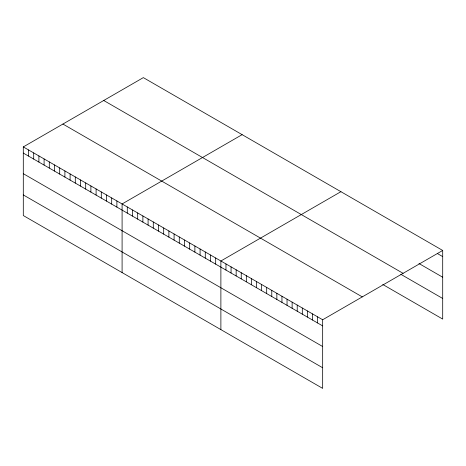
<?xml version="1.0" encoding="UTF-8"?>
<svg xmlns="http://www.w3.org/2000/svg" width="466" height="466" viewBox="0 0 466 466"><rect width="100%" height="100%" fill="white"/><g stroke="black" fill="none" stroke-linecap="round" stroke-linejoin="round"><path stroke-width="0.7" d="M23.3 146.918L322.664 319.758L322.664 388.382L23.3 215.542L23.3 146.918L143.336 77.618L442.7 250.458L442.7 319.082L382.761 284.476M242.122 134.657L122.092 203.957L122.092 272.581M340.914 191.689L220.884 260.995L220.884 329.613M322.664 319.758L442.7 250.458M437.609 253.667L442.7 256.603M418.951 263.511L442.7 277.223M103.72 100.487L403.09 273.326M400.853 274.305L442.7 298.461M62.91 124.049L362.28 296.889M23.3 153.069L322.664 325.903M23.3 173.684L322.664 346.523M23.3 194.928L322.664 367.761M317.579 316.822L317.579 322.967M312.488 313.88L312.488 320.031M307.397 310.944L307.397 317.09M302.312 308.003L302.312 314.154M297.221 305.067L297.221 311.212M292.13 302.125L292.13 308.276M287.044 299.189L287.044 305.341M281.953 296.254L281.953 302.399M276.862 293.312L276.862 299.463M271.777 290.376L271.777 296.522M266.686 287.435L266.686 293.586M261.595 284.499L261.595 290.644M256.504 281.563L256.504 287.708M251.419 278.621L251.419 284.773M246.328 275.686L246.328 281.831M241.237 272.744L241.237 278.895M236.151 269.808L236.151 275.954M231.06 266.867L231.06 273.018M225.969 263.931L225.969 270.082M215.682 257.989L215.682 264.14M210.481 254.989L210.481 261.135M205.285 251.99L205.285 258.135M200.083 248.984L200.083 255.135M194.887 245.984L194.887 252.129M189.685 242.984L189.685 249.129M184.484 239.978L184.484 246.13M179.288 236.978L179.288 243.124M174.086 233.973L174.086 240.124M168.884 230.973L168.884 237.124M163.688 227.973L163.688 234.118M158.487 224.967L158.487 231.119M153.291 221.967L153.291 228.119M148.089 218.968L148.089 225.113M142.887 215.962L142.887 222.113M137.691 212.962L137.691 219.113M132.49 209.962L132.49 216.108M127.288 206.956L127.288 213.108M116.89 200.957L116.89 207.102M111.694 197.951L111.694 204.102M106.493 194.951L106.493 201.096M101.291 191.951L101.291 198.097M96.095 188.946L96.095 195.097M90.893 185.946L90.893 192.091M85.692 182.94L85.692 189.091M80.496 179.94L80.496 186.091M75.294 176.94L75.294 183.086M70.098 173.935L70.098 180.086M64.896 170.935L64.896 177.086M59.695 167.935L59.695 174.08M54.499 164.929L54.499 171.08M49.297 161.929L49.297 168.08M44.095 158.929L44.095 165.075M38.899 155.924L38.899 162.075M33.698 152.924L33.698 159.075M28.502 149.924L28.502 156.069"/></g></svg>
